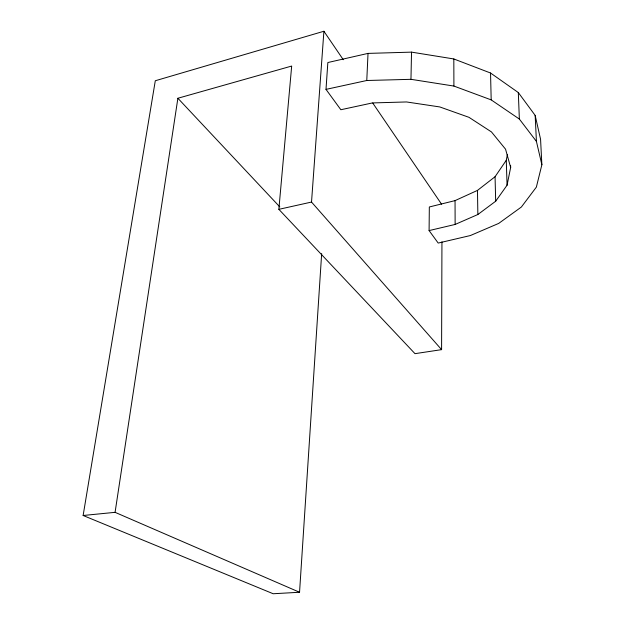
<?xml version="1.0" encoding="UTF-8"?>
<svg xmlns="http://www.w3.org/2000/svg" width="625" height="625" viewBox="0 0 625 625"><rect width="100%" height="100%" fill="white"/><g stroke="black" fill="none" stroke-linecap="round" stroke-linejoin="round"><path stroke-width="0.94" d="M321.664 253.609L299.547 592.258L115.078 512.336L177.883 98.258L291.68 66.055L278.859 209.336L414.992 353.664L441.594 349.641L441.945 241.836M429.094 230.586L455.133 224.445L477.859 214.516L495.68 201.227L507.062 185.219L510.664 167.453L505.555 149.18L491.453 131.922L468.984 117.328L439.797 106.945L406.523 101.953L372.422 102.93L340.852 109.734L326 89.383L327.844 62.531L368.023 53.398L411.531 52.133L453.82 58.953L490.539 73.008L518.312 92.555L535.164 115.398L540.57 139.273L541.867 164.75L536.359 187.125L521.367 207.031L498.711 223.406L470.352 235.547L438.203 243.07L429.094 230.586L429.328 206.969L455.047 200.617L477.477 190.398L495.062 176.727L506.273 160.297L507.391 154.547M541.867 164.75L536.422 141.414L519.359 119.055L491.188 99.883L453.906 86.062L410.961 79.32L411.531 52.133M326 89.383L366.773 80.5L368.023 53.398M441.594 349.641L311.523 202.062L323.906 31.25L155.297 80.75L83.133 515.492L273.188 593.75L299.547 592.258M278.859 209.336L311.523 202.062M83.133 515.492L115.078 512.336M366.773 80.5L410.961 79.32M177.883 98.258L279.82 206.922M323.906 31.25L343.273 59.719M372.742 103.039L441.547 204.172M535.164 115.398L536.422 141.414M518.312 92.555L519.359 119.055M510.602 165.5L510.664 167.453M506.273 160.297L507.062 185.219M495.062 176.727L495.68 201.227M490.539 73.008L491.188 99.883M477.477 190.398L477.859 214.516M455.047 200.617L455.133 224.445M453.82 58.953L453.906 86.062"/></g></svg>
